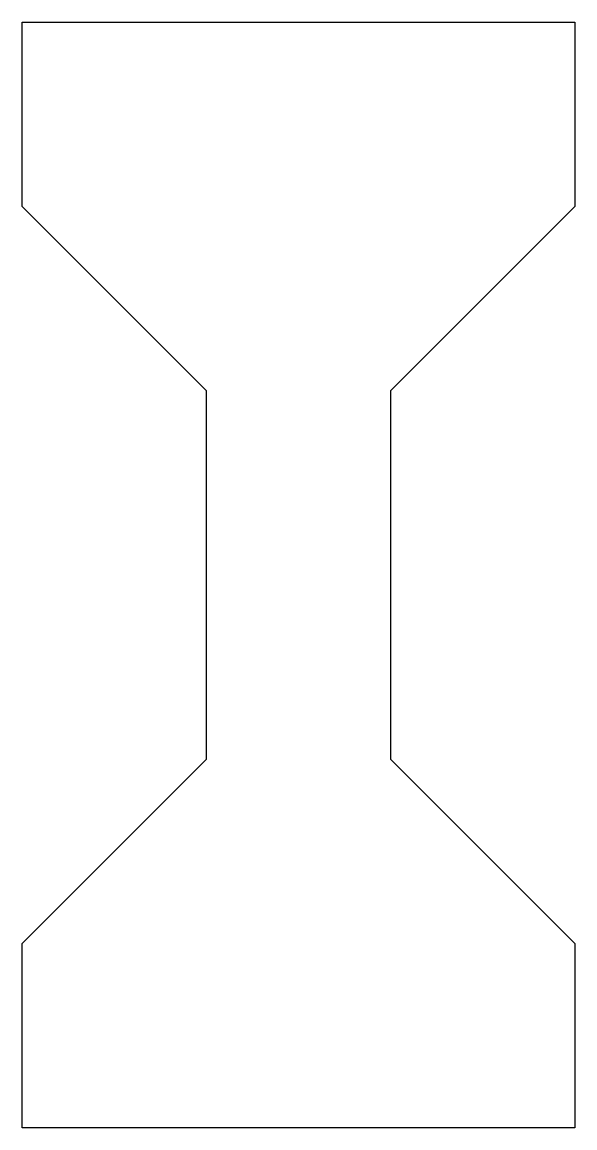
# Model space of a CAD drawing. Header units: millimetres. Extents: x 0 to 30, y 0 to 60.
import ezdxf

# ---------------------------------------------------------------- set-up
doc = ezdxf.new("R2010")
doc.units = ezdxf.units.MM
doc.layers.get('0').update_dxf_attribs({"lineweight": 25})

msp = doc.modelspace()

# ---------------------------------------------------------------- linework, layer by layer
at = {"flags": 128}
msp.add_lwpolyline([(0, 10), (10, 20), (10, 40), (0, 50), (0, 60), (30, 60), (30, 50), (20, 40), (20, 20), (30, 10), (30, 0), (0, 0)], close=True, dxfattribs=at)

doc.saveas('drawing.dxf')
